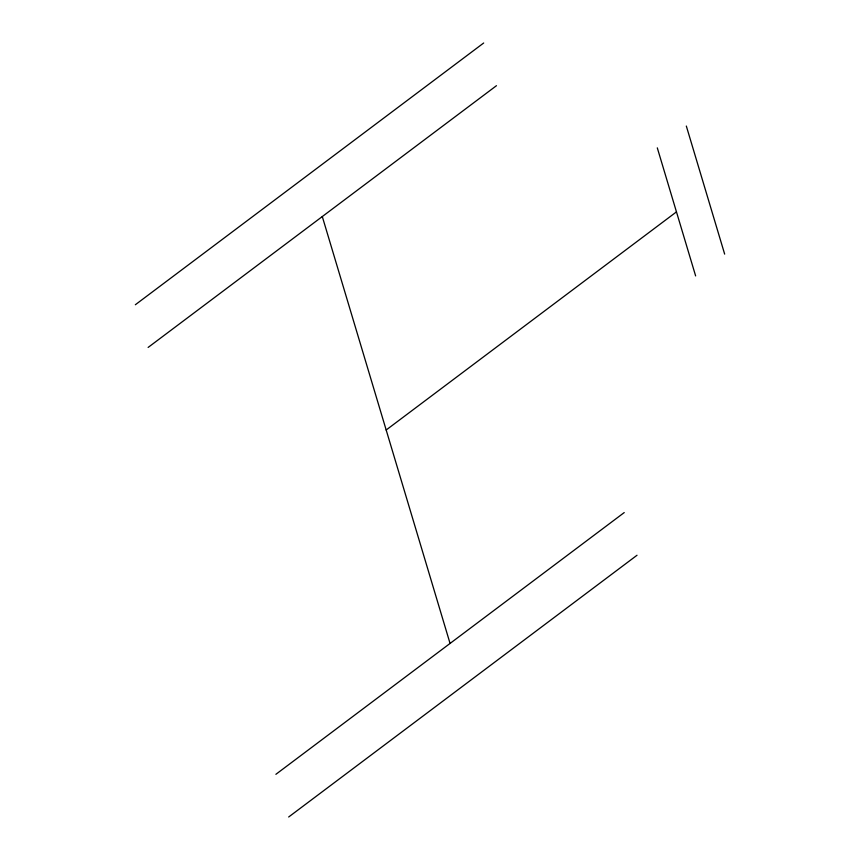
<?xml version="1.0" encoding="UTF-8"?>
<svg xmlns="http://www.w3.org/2000/svg" width="860" height="860" viewBox="0 0 860 860"><rect width="100%" height="100%" fill="white"/><g stroke="black" fill="none" stroke-linecap="round" stroke-linejoin="round"><path stroke-width="1.29" d="M135.343 304.741L483.685 43M148.124 347.429L496.467 85.688M386.172 430L676.465 211.882M275.888 774.312L624.231 512.571M288.67 817L637.013 555.259M686.323 126.044L724.658 254.108M657.298 147.855L695.633 275.92M322.296 216.559L450.06 643.441"/></g></svg>
